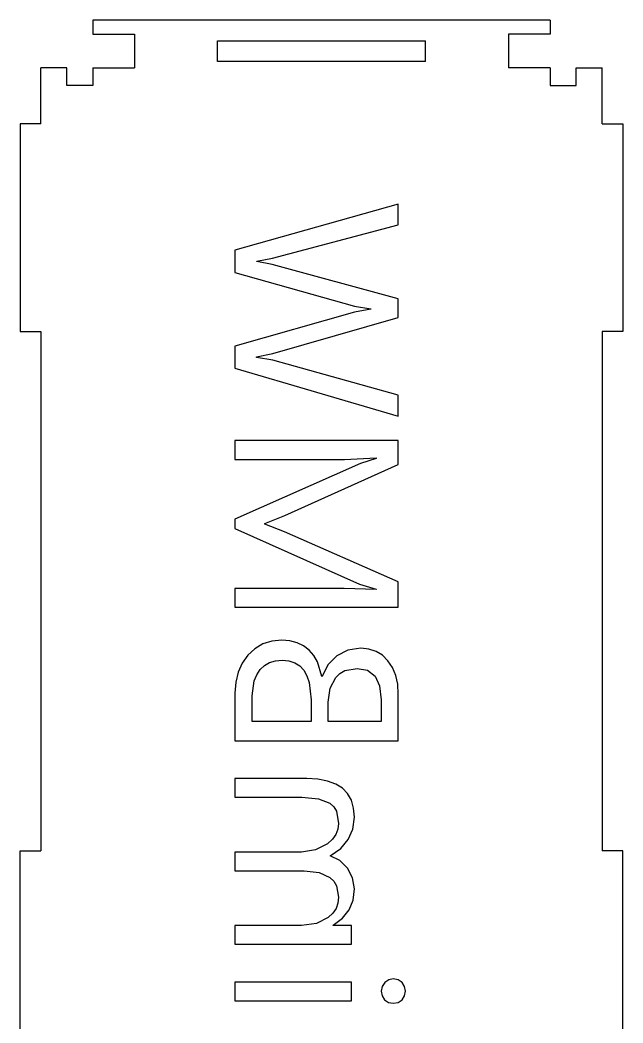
# Model space of a CAD drawing. Header units: metres. Extents: x -60 to 110, y 118 to 308.
# Drawn here: x -60.2 to -2.2, y 211.5 to 308.1 of the extents above; entities that cross this region are included whole.
import ezdxf

# ---------------------------------------------------------------- set-up
doc = ezdxf.new("R2010")
doc.units = ezdxf.units.M

msp = doc.modelspace()

# ---------------------------------------------------------------- linework, layer by layer
at = {"layer": 'Difference'}
for p, q in [((-9.168, 308.05, -2), (-53.168, 308.05, -2)), ((-53.168, 308.05, -2), (-53.168, 306.696, -2)), ((-53.168, 308.05), (-53.168, 306.696)), ((-9.168, 308.05), (-53.168, 308.05)), ((-53.168, 308.05), (-53.168, 308.05, -2)), ((-9.168, 308.05, -2), (-9.168, 306.696, -2)), ((-9.168, 308.05), (-9.168, 306.696)), ((-9.168, 308.05), (-9.168, 308.05, -2)), ((-53.168, 306.696, -2), (-49.168, 306.696, -2)), ((-53.168, 306.696), (-49.168, 306.696)), ((-53.168, 306.696), (-53.168, 306.696, -2)), ((-49.168, 306.696, -2), (-49.168, 303.45, -2)), ((-49.168, 306.696), (-49.168, 303.45)), ((-49.168, 306.696), (-49.168, 306.696, -2)), ((-13.168, 306.696, -2), (-13.168, 303.45, -2)), ((-9.168, 306.696, -2), (-13.168, 306.696, -2)), ((-9.168, 306.696), (-13.168, 306.696)), ((-13.168, 306.696), (-13.168, 303.45)), ((-13.168, 306.696), (-13.168, 306.696, -2)), ((-9.168, 306.696), (-9.168, 306.696, -2)), ((-41.168, 306.05, -2), (-21.168, 306.05, -2)), ((-41.168, 304.05, -2), (-41.168, 306.05, -2)), ((-41.168, 306.05), (-21.168, 306.05)), ((-41.168, 306.05), (-41.168, 306.05, -2)), ((-41.168, 304.05), (-41.168, 306.05)), ((-21.168, 304.05, -2), (-21.168, 306.05, -2)), ((-21.168, 306.05), (-21.168, 306.05, -2)), ((-21.168, 304.05), (-21.168, 306.05)), ((-55.668, 303.45, -2), (-58.168, 303.45, -2)), ((-58.168, 298.05, -2), (-58.168, 303.45, -2)), ((-58.168, 298.05), (-58.168, 303.45)), ((-55.668, 303.45), (-58.168, 303.45)), ((-58.168, 303.45), (-58.168, 303.45, -2)), ((-55.668, 301.75, -2), (-55.668, 303.45, -2)), ((-55.668, 301.75), (-55.668, 303.45)), ((-55.668, 303.45), (-55.668, 303.45, -2)), ((-53.168, 303.45, -2), (-49.168, 303.45, -2)), ((-53.168, 303.45, -2), (-53.168, 301.75, -2)), ((-53.168, 303.45), (-53.168, 301.75)), ((-53.168, 303.45), (-49.168, 303.45)), ((-53.168, 303.45), (-53.168, 303.45, -2)), ((-49.168, 303.45), (-49.168, 303.45, -2)), ((-21.168, 304.05, -2), (-41.168, 304.05, -2)), ((-41.168, 304.05), (-41.168, 304.05, -2)), ((-21.168, 304.05), (-41.168, 304.05)), ((-21.168, 304.05), (-21.168, 304.05, -2)), ((-9.168, 303.45, -2), (-13.168, 303.45, -2)), ((-9.168, 303.45), (-13.168, 303.45)), ((-13.168, 303.45), (-13.168, 303.45, -2)), ((-9.168, 303.45, -2), (-9.168, 301.75, -2)), ((-9.168, 303.45), (-9.168, 301.75)), ((-9.168, 303.45), (-9.168, 303.45, -2)), ((-6.668, 301.75), (-6.668, 303.45)), ((-6.668, 301.75, -2), (-6.668, 303.45, -2)), ((-6.668, 303.45), (-6.668, 303.45, -2)), ((-6.668, 303.45, -2), (-4.168, 303.45, -2)), ((-6.668, 303.45), (-4.168, 303.45)), ((-4.168, 298.05, -2), (-4.168, 303.45, -2)), ((-4.168, 298.05), (-4.168, 303.45)), ((-4.168, 303.45), (-4.168, 303.45, -2)), ((-53.168, 301.75, -2), (-55.668, 301.75, -2)), ((-53.168, 301.75), (-55.668, 301.75)), ((-55.668, 301.75), (-55.668, 301.75, -2)), ((-53.168, 301.75), (-53.168, 301.75, -2)), ((-9.168, 301.75, -2), (-6.668, 301.75, -2)), ((-9.168, 301.75), (-6.668, 301.75)), ((-9.168, 301.75), (-9.168, 301.75, -2)), ((-6.668, 301.75), (-6.668, 301.75, -2)), ((-58.168, 298.05, -2), (-60.168, 298.05, -2)), ((-60.168, 298.05, -2), (-60.168, 278.05, -2)), ((-60.168, 298.05), (-60.168, 278.05)), ((-58.168, 298.05), (-60.168, 298.05)), ((-60.168, 298.05), (-60.168, 298.05, -2)), ((-58.168, 298.05), (-58.168, 298.05, -2)), ((-4.168, 298.05), (-2.168, 298.05)), ((-4.168, 298.05), (-4.168, 298.05, -2)), ((-4.168, 298.05, -2), (-2.168, 298.05, -2)), ((-2.168, 298.05), (-2.168, 298.05, -2)), ((-2.168, 298.05, -2), (-2.168, 278.05, -2)), ((-2.168, 298.05), (-2.168, 278.05)), ((-23.777, 290.34), (-39.502, 285.898)), ((-23.777, 290.34, -0.653), (-39.502, 285.898, -0.653)), ((-23.777, 288.344), (-23.777, 290.34)), ((-23.777, 290.34), (-23.777, 290.34, -0.653)), ((-23.777, 288.344, -0.653), (-23.777, 290.34, -0.653)), ((-35.883, 285.131, -0.653), (-23.777, 288.344, -0.653)), ((-35.883, 285.131), (-23.777, 288.344)), ((-23.777, 288.344), (-23.777, 288.344, -0.653)), ((-39.502, 285.898), (-39.502, 283.738)), ((-39.502, 285.898), (-39.502, 285.898, -0.653)), ((-39.502, 285.898, -0.653), (-39.502, 283.738, -0.653)), ((-37.396, 284.835), (-35.883, 285.131)), ((-37.396, 284.835, -0.653), (-35.883, 285.131, -0.653)), ((-35.883, 285.131), (-35.883, 285.131, -0.653)), ((-37.396, 284.835), (-37.396, 284.835, -0.653)), ((-37.396, 284.791, -0.653), (-37.396, 284.835, -0.653)), ((-37.396, 284.791), (-37.396, 284.835)), ((-35.927, 284.528), (-37.396, 284.791)), ((-37.396, 284.791), (-37.396, 284.791, -0.653)), ((-35.927, 284.528, -0.653), (-37.396, 284.791, -0.653)), ((-35.927, 284.528), (-35.927, 284.528, -0.653)), ((-23.777, 281.194, -0.653), (-35.927, 284.528, -0.653)), ((-23.777, 281.194), (-35.927, 284.528)), ((-39.502, 283.738), (-39.502, 283.738, -0.653)), ((-39.502, 283.738), (-28.009, 280.503)), ((-39.502, 283.738, -0.653), (-28.009, 280.503, -0.653)), ((-23.777, 281.194), (-23.777, 281.194, -0.653)), ((-23.777, 279.428, -0.653), (-23.777, 281.194, -0.653)), ((-23.777, 279.428), (-23.777, 281.194)), ((-28.009, 280.503), (-26.408, 280.251)), ((-28.009, 280.503), (-28.009, 280.503, -0.653)), ((-28.009, 280.503, -0.653), (-26.408, 280.251, -0.653)), ((-26.408, 280.207), (-27.987, 279.922)), ((-26.408, 280.207, -0.653), (-27.987, 279.922, -0.653)), ((-26.408, 280.251), (-26.408, 280.251, -0.653)), ((-26.408, 280.251), (-26.408, 280.207)), ((-26.408, 280.251, -0.653), (-26.408, 280.207, -0.653)), ((-26.408, 280.207), (-26.408, 280.207, -0.653)), ((-27.987, 279.922), (-39.502, 276.665)), ((-27.987, 279.922, -0.653), (-39.502, 276.665, -0.653)), ((-35.839, 275.952), (-23.777, 279.428)), ((-35.839, 275.952, -0.653), (-23.777, 279.428, -0.653)), ((-27.987, 279.922), (-27.987, 279.922, -0.653)), ((-23.777, 279.428), (-23.777, 279.428, -0.653)), ((-60.168, 278.05, -2), (-58.168, 278.05, -2)), ((-60.168, 278.05), (-58.168, 278.05)), ((-60.168, 278.05), (-60.168, 278.05, -2)), ((-58.168, 278.05, -2), (-58.168, 228.05, -2)), ((-58.168, 278.05), (-58.168, 278.05, -2)), ((-58.168, 278.05), (-58.168, 228.05)), ((-2.168, 278.05, -2), (-4.168, 278.05, -2)), ((-4.168, 278.05, -2), (-4.168, 228.05, -2)), ((-4.168, 278.05), (-4.168, 228.05)), ((-4.168, 278.05), (-4.168, 278.05, -2)), ((-2.168, 278.05), (-4.168, 278.05)), ((-2.168, 278.05), (-2.168, 278.05, -2)), ((-39.502, 276.665), (-39.502, 276.665, -0.653)), ((-39.502, 276.665), (-39.502, 274.526)), ((-39.502, 276.665, -0.653), (-39.502, 274.526, -0.653)), ((-37.418, 275.612), (-35.839, 275.952)), ((-37.418, 275.612, -0.653), (-35.839, 275.952, -0.653)), ((-37.418, 275.557), (-37.418, 275.612)), ((-37.418, 275.612), (-37.418, 275.612, -0.653)), ((-37.418, 275.557, -0.653), (-37.418, 275.612, -0.653)), ((-37.418, 275.557), (-37.418, 275.557, -0.653)), ((-35.839, 275.294), (-37.418, 275.557)), ((-35.839, 275.294, -0.653), (-37.418, 275.557, -0.653)), ((-35.839, 275.952), (-35.839, 275.952, -0.653)), ((-35.839, 275.294), (-35.839, 275.294, -0.653)), ((-23.777, 271.949), (-35.839, 275.294)), ((-23.777, 271.949, -0.653), (-35.839, 275.294, -0.653)), ((-39.502, 274.526), (-23.777, 269.921)), ((-39.502, 274.526), (-39.502, 274.526, -0.653)), ((-39.502, 274.526, -0.653), (-23.777, 269.921, -0.653)), ((-23.777, 271.949), (-23.777, 271.949, -0.653)), ((-23.777, 269.921), (-23.777, 271.949)), ((-23.777, 269.921, -0.653), (-23.777, 271.949, -0.653)), ((-23.777, 269.921), (-23.777, 269.921, -0.653)), ((-39.502, 267.563), (-39.502, 265.732)), ((-23.777, 267.563), (-39.502, 267.563)), ((-39.502, 267.563), (-39.502, 267.563, -0.653)), ((-39.502, 267.563, -0.653), (-39.502, 265.732, -0.653)), ((-23.777, 267.563, -0.653), (-39.502, 267.563, -0.653)), ((-23.777, 265.26), (-23.777, 267.563)), ((-23.777, 267.563), (-23.777, 267.563, -0.653)), ((-23.777, 265.26, -0.653), (-23.777, 267.563, -0.653)), ((-39.502, 265.732), (-39.502, 265.732, -0.653)), ((-39.502, 265.732), (-28.953, 265.732)), ((-39.502, 265.732, -0.653), (-28.953, 265.732, -0.653)), ((-28.953, 265.732), (-25.893, 265.885)), ((-28.953, 265.732, -0.653), (-25.893, 265.885, -0.653)), ((-28.953, 265.732), (-28.953, 265.732, -0.653)), ((-25.893, 265.841), (-27.417, 265.37)), ((-25.893, 265.841, -0.653), (-27.417, 265.37, -0.653)), ((-25.893, 265.885), (-25.893, 265.885, -0.653)), ((-25.893, 265.885), (-25.893, 265.841)), ((-25.893, 265.885, -0.653), (-25.893, 265.841, -0.653)), ((-25.893, 265.841), (-25.893, 265.841, -0.653)), ((-27.417, 265.37), (-39.502, 259.996)), ((-27.417, 265.37, -0.653), (-39.502, 259.996, -0.653)), ((-34.699, 260.336), (-23.777, 265.26)), ((-34.699, 260.336, -0.653), (-23.777, 265.26, -0.653)), ((-27.417, 265.37), (-27.417, 265.37, -0.653)), ((-23.777, 265.26), (-23.777, 265.26, -0.653)), ((-39.502, 259.996), (-39.502, 259.996, -0.653)), ((-39.502, 259.996), (-39.502, 259.097)), ((-39.502, 259.996, -0.653), (-39.502, 259.097, -0.653)), ((-36.629, 259.58), (-34.699, 260.336)), ((-36.629, 259.58, -0.653), (-34.699, 260.336, -0.653)), ((-34.699, 260.336), (-34.699, 260.336, -0.653)), ((-39.502, 259.097), (-27.505, 253.735)), ((-39.502, 259.097), (-39.502, 259.097, -0.653)), ((-39.502, 259.097, -0.653), (-27.505, 253.735, -0.653)), ((-36.629, 259.514), (-36.629, 259.58)), ((-36.629, 259.58), (-36.629, 259.58, -0.653)), ((-36.629, 259.514, -0.653), (-36.629, 259.58, -0.653)), ((-34.743, 258.79), (-36.629, 259.514)), ((-36.629, 259.514), (-36.629, 259.514, -0.653)), ((-34.743, 258.79, -0.653), (-36.629, 259.514, -0.653)), ((-23.777, 253.965), (-34.743, 258.79)), ((-34.743, 258.79), (-34.743, 258.79, -0.653)), ((-23.777, 253.965, -0.653), (-34.743, 258.79, -0.653)), ((-23.777, 253.965), (-23.777, 253.965, -0.653)), ((-23.777, 251.53), (-23.777, 253.965)), ((-23.777, 251.53, -0.653), (-23.777, 253.965, -0.653)), ((-39.502, 253.307), (-39.502, 251.53)), ((-39.502, 253.307), (-39.502, 253.307, -0.653)), ((-28.974, 253.307), (-39.502, 253.307)), ((-39.502, 253.307, -0.653), (-39.502, 251.53, -0.653)), ((-28.974, 253.307, -0.653), (-39.502, 253.307, -0.653)), ((-28.974, 253.307), (-28.974, 253.307, -0.653)), ((-25.893, 253.219), (-28.974, 253.307)), ((-25.893, 253.219, -0.653), (-28.974, 253.307, -0.653)), ((-27.505, 253.735), (-27.505, 253.735, -0.653)), ((-27.505, 253.735), (-25.893, 253.263)), ((-27.505, 253.735, -0.653), (-25.893, 253.263, -0.653)), ((-25.893, 253.263), (-25.893, 253.219)), ((-25.893, 253.263), (-25.893, 253.263, -0.653)), ((-25.893, 253.263, -0.653), (-25.893, 253.219, -0.653)), ((-25.893, 253.219), (-25.893, 253.219, -0.653)), ((-39.502, 251.53), (-23.777, 251.53)), ((-39.502, 251.53), (-39.502, 251.53, -0.653)), ((-39.502, 251.53, -0.653), (-23.777, 251.53, -0.653)), ((-23.777, 251.53), (-23.777, 251.53, -0.653)), ((-35.945, 248.249, -0.653), (-36.81, 247.977, -0.653)), ((-35.945, 248.249), (-36.81, 247.977)), ((-34.984, 248.339, -0.653), (-35.945, 248.249, -0.653)), ((-34.984, 248.339), (-35.945, 248.249)), ((-35.945, 248.249), (-35.945, 248.249, -0.653)), ((-34.984, 248.339), (-34.984, 248.339, -0.653)), ((-34.21, 248.28, -0.653), (-34.984, 248.339, -0.653)), ((-34.21, 248.28), (-34.984, 248.339)), ((-33.513, 248.101), (-34.21, 248.28)), ((-34.21, 248.28), (-34.21, 248.28, -0.653)), ((-33.513, 248.101, -0.653), (-34.21, 248.28, -0.653)), ((-37.579, 247.525, -0.653), (-38.252, 246.892, -0.653)), ((-37.579, 247.525), (-38.252, 246.892)), ((-36.81, 247.977, -0.653), (-37.579, 247.525, -0.653)), ((-36.81, 247.977), (-37.579, 247.525)), ((-37.579, 247.525), (-37.579, 247.525, -0.653)), ((-36.81, 247.977), (-36.81, 247.977, -0.653)), ((-32.892, 247.803), (-33.513, 248.101)), ((-33.513, 248.101), (-33.513, 248.101, -0.653)), ((-32.892, 247.803, -0.653), (-33.513, 248.101, -0.653)), ((-32.347, 247.385), (-32.892, 247.803)), ((-32.892, 247.803), (-32.892, 247.803, -0.653)), ((-32.347, 247.385, -0.653), (-32.892, 247.803, -0.653)), ((-31.891, 246.868), (-32.347, 247.385)), ((-31.891, 246.868, -0.653), (-32.347, 247.385, -0.653)), ((-32.347, 247.385), (-32.347, 247.385, -0.653)), ((-28.624, 247.38), (-29.698, 246.837)), ((-28.624, 247.38, -0.653), (-29.698, 246.837, -0.653)), ((-27.373, 247.561, -0.653), (-28.624, 247.38, -0.653)), ((-27.373, 247.561), (-28.624, 247.38)), ((-28.624, 247.38), (-28.624, 247.38, -0.653)), ((-27.373, 247.561), (-27.373, 247.561, -0.653)), ((-26.611, 247.486, -0.653), (-27.373, 247.561, -0.653)), ((-26.611, 247.486), (-27.373, 247.561)), ((-25.923, 247.262), (-26.611, 247.486)), ((-26.611, 247.486), (-26.611, 247.486, -0.653)), ((-25.923, 247.262, -0.653), (-26.611, 247.486, -0.653)), ((-25.311, 246.888), (-25.923, 247.262)), ((-25.311, 246.888, -0.653), (-25.923, 247.262, -0.653)), ((-25.923, 247.262), (-25.923, 247.262, -0.653)), ((-38.252, 246.892, -0.653), (-38.799, 246.121, -0.653)), ((-38.252, 246.892), (-38.799, 246.121)), ((-38.252, 246.892), (-38.252, 246.892, -0.653)), ((-36.157, 246.186), (-35.595, 246.353)), ((-36.157, 246.186, -0.653), (-35.595, 246.353, -0.653)), ((-35.595, 246.353), (-34.962, 246.409)), ((-35.595, 246.353, -0.653), (-34.962, 246.409, -0.653)), ((-35.595, 246.353), (-35.595, 246.353, -0.653)), ((-34.962, 246.409, -0.653), (-34.309, 246.35, -0.653)), ((-34.962, 246.409), (-34.962, 246.409, -0.653)), ((-34.962, 246.409), (-34.309, 246.35)), ((-34.309, 246.35, -0.653), (-33.743, 246.172, -0.653)), ((-34.309, 246.35), (-34.309, 246.35, -0.653)), ((-34.309, 246.35), (-33.743, 246.172)), ((-31.539, 246.272, -0.653), (-31.891, 246.868, -0.653)), ((-31.891, 246.868), (-31.891, 246.868, -0.653)), ((-31.539, 246.272), (-31.891, 246.868)), ((-31.146, 244.841), (-31.539, 246.272)), ((-31.539, 246.272), (-31.539, 246.272, -0.653)), ((-31.146, 244.841, -0.653), (-31.539, 246.272, -0.653)), ((-29.698, 246.837, -0.653), (-30.543, 245.976, -0.653)), ((-29.698, 246.837), (-30.543, 245.976)), ((-29.698, 246.837), (-29.698, 246.837, -0.653)), ((-24.774, 246.365, -0.653), (-25.311, 246.888, -0.653)), ((-25.311, 246.888), (-25.311, 246.888, -0.653)), ((-24.774, 246.365), (-25.311, 246.888)), ((-24.774, 246.365), (-24.774, 246.365, -0.653)), ((-24.338, 245.715, -0.653), (-24.774, 246.365, -0.653)), ((-24.338, 245.715), (-24.774, 246.365)), ((-38.799, 246.121), (-39.189, 245.255)), ((-38.799, 246.121, -0.653), (-39.189, 245.255, -0.653)), ((-38.799, 246.121), (-38.799, 246.121, -0.653)), ((-37.403, 245.023, -0.653), (-37.067, 245.516, -0.653)), ((-37.403, 245.023), (-37.067, 245.516)), ((-37.067, 245.516, -0.653), (-36.648, 245.907, -0.653)), ((-37.067, 245.516), (-36.648, 245.907)), ((-37.067, 245.516), (-37.067, 245.516, -0.653)), ((-36.648, 245.907, -0.653), (-36.157, 246.186, -0.653)), ((-36.648, 245.907), (-36.157, 246.186)), ((-36.648, 245.907), (-36.648, 245.907, -0.653)), ((-36.157, 246.186), (-36.157, 246.186, -0.653)), ((-33.743, 246.172), (-33.265, 245.876)), ((-33.743, 246.172, -0.653), (-33.265, 245.876, -0.653)), ((-33.743, 246.172), (-33.743, 246.172, -0.653)), ((-33.265, 245.876, -0.653), (-32.873, 245.461, -0.653)), ((-33.265, 245.876), (-33.265, 245.876, -0.653)), ((-33.265, 245.876), (-32.873, 245.461)), ((-32.873, 245.461, -0.653), (-32.568, 244.927, -0.653)), ((-32.873, 245.461), (-32.873, 245.461, -0.653)), ((-32.873, 245.461), (-32.568, 244.927)), ((-30.543, 245.976), (-31.102, 244.841)), ((-30.543, 245.976, -0.653), (-31.102, 244.841, -0.653)), ((-30.543, 245.976), (-30.543, 245.976, -0.653)), ((-29.389, 245.143, -0.653), (-28.913, 245.414, -0.653)), ((-29.389, 245.143), (-28.913, 245.414)), ((-28.913, 245.414), (-27.735, 245.631)), ((-28.913, 245.414, -0.653), (-27.735, 245.631, -0.653)), ((-28.913, 245.414), (-28.913, 245.414, -0.653)), ((-27.735, 245.631, -0.653), (-26.733, 245.442, -0.653)), ((-27.735, 245.631), (-27.735, 245.631, -0.653)), ((-27.735, 245.631), (-26.733, 245.442)), ((-26.733, 245.442, -0.653), (-26.016, 244.877, -0.653)), ((-26.733, 245.442), (-26.733, 245.442, -0.653)), ((-26.733, 245.442), (-26.016, 244.877)), ((-24.338, 245.715), (-24.338, 245.715, -0.653)), ((-24.026, 244.959, -0.653), (-24.338, 245.715, -0.653)), ((-24.026, 244.959), (-24.338, 245.715)), ((-39.189, 245.255, -0.653), (-39.424, 244.295, -0.653)), ((-39.189, 245.255), (-39.424, 244.295)), ((-39.189, 245.255), (-39.189, 245.255, -0.653)), ((-37.835, 242.999, -0.653), (-37.643, 244.439, -0.653)), ((-37.835, 242.999), (-37.643, 244.439)), ((-37.643, 244.439, -0.653), (-37.403, 245.023, -0.653)), ((-37.643, 244.439), (-37.403, 245.023)), ((-37.643, 244.439), (-37.643, 244.439, -0.653)), ((-37.403, 245.023), (-37.403, 245.023, -0.653)), ((-32.568, 244.927), (-32.351, 244.275)), ((-32.568, 244.927, -0.653), (-32.351, 244.275, -0.653)), ((-32.568, 244.927), (-32.568, 244.927, -0.653)), ((-31.102, 244.841, -0.653), (-31.146, 244.841, -0.653)), ((-31.146, 244.841), (-31.146, 244.841, -0.653)), ((-31.102, 244.841), (-31.146, 244.841)), ((-31.102, 244.841), (-31.102, 244.841, -0.653)), ((-30.338, 243.736, -0.653), (-29.791, 244.764, -0.653)), ((-30.338, 243.736), (-29.791, 244.764)), ((-29.791, 244.764, -0.653), (-29.389, 245.143, -0.653)), ((-29.791, 244.764), (-29.389, 245.143)), ((-29.791, 244.764), (-29.791, 244.764, -0.653)), ((-29.389, 245.143), (-29.389, 245.143, -0.653)), ((-26.016, 244.877, -0.653), (-25.587, 243.934, -0.653)), ((-26.016, 244.877), (-26.016, 244.877, -0.653)), ((-26.016, 244.877), (-25.587, 243.934)), ((-24.026, 244.959), (-24.026, 244.959, -0.653)), ((-23.839, 244.097, -0.653), (-24.026, 244.959, -0.653)), ((-23.839, 244.097), (-24.026, 244.959)), ((-39.424, 244.295, -0.653), (-39.502, 243.24, -0.653)), ((-39.424, 244.295), (-39.502, 243.24)), ((-39.424, 244.295), (-39.424, 244.295, -0.653)), ((-32.351, 244.275, -0.653), (-32.177, 242.615, -0.653)), ((-32.351, 244.275), (-32.351, 244.275, -0.653)), ((-32.351, 244.275), (-32.177, 242.615)), ((-30.521, 242.385), (-30.338, 243.736)), ((-30.521, 242.385, -0.653), (-30.338, 243.736, -0.653)), ((-30.338, 243.736), (-30.338, 243.736, -0.653)), ((-25.587, 243.934, -0.653), (-25.443, 242.615, -0.653)), ((-25.587, 243.934), (-25.587, 243.934, -0.653)), ((-25.587, 243.934), (-25.443, 242.615)), ((-23.777, 243.13), (-23.839, 244.097)), ((-23.839, 244.097), (-23.839, 244.097, -0.653)), ((-23.777, 243.13, -0.653), (-23.839, 244.097, -0.653)), ((-39.502, 243.24), (-39.502, 243.24, -0.653)), ((-39.502, 243.24, -0.653), (-39.502, 238.656, -0.653)), ((-39.502, 243.24), (-39.502, 238.656)), ((-37.835, 240.499), (-37.835, 242.999)), ((-37.835, 240.499, -0.653), (-37.835, 242.999, -0.653)), ((-37.835, 242.999), (-37.835, 242.999, -0.653)), ((-32.177, 242.615), (-32.177, 240.499)), ((-32.177, 242.615, -0.653), (-32.177, 240.499, -0.653)), ((-32.177, 242.615), (-32.177, 242.615, -0.653)), ((-30.521, 240.499, -0.653), (-30.521, 242.385, -0.653)), ((-30.521, 242.385), (-30.521, 242.385, -0.653)), ((-30.521, 240.499), (-30.521, 242.385)), ((-25.443, 242.615, -0.653), (-25.443, 240.499, -0.653)), ((-25.443, 242.615), (-25.443, 242.615, -0.653)), ((-25.443, 242.615), (-25.443, 240.499)), ((-23.777, 238.656), (-23.777, 243.13)), ((-23.777, 238.656, -0.653), (-23.777, 243.13, -0.653)), ((-23.777, 243.13), (-23.777, 243.13, -0.653)), ((-32.177, 240.499), (-37.835, 240.499)), ((-32.177, 240.499, -0.653), (-37.835, 240.499, -0.653)), ((-37.835, 240.499), (-37.835, 240.499, -0.653)), ((-32.177, 240.499), (-32.177, 240.499, -0.653)), ((-30.521, 240.499), (-30.521, 240.499, -0.653)), ((-25.443, 240.499, -0.653), (-30.521, 240.499, -0.653)), ((-25.443, 240.499), (-30.521, 240.499)), ((-25.443, 240.499), (-25.443, 240.499, -0.653)), ((-39.502, 238.656), (-39.502, 238.656, -0.653)), ((-39.502, 238.656), (-23.777, 238.656)), ((-39.502, 238.656, -0.653), (-23.777, 238.656, -0.653)), ((-23.777, 238.656), (-23.777, 238.656, -0.653)), ((-39.502, 235.015), (-39.502, 235.015, -0.653)), ((-32.582, 235.015), (-39.502, 235.015)), ((-39.502, 235.015, -0.653), (-39.502, 233.217, -0.653)), ((-32.582, 235.015, -0.653), (-39.502, 235.015, -0.653)), ((-39.502, 235.015), (-39.502, 233.217)), ((-31.511, 234.958), (-32.582, 235.015)), ((-31.511, 234.958, -0.653), (-32.582, 235.015, -0.653)), ((-32.582, 235.015), (-32.582, 235.015, -0.653)), ((-30.582, 234.784), (-31.511, 234.958)), ((-30.582, 234.784, -0.653), (-31.511, 234.958, -0.653)), ((-31.511, 234.958), (-31.511, 234.958, -0.653)), ((-29.796, 234.494), (-30.582, 234.784)), ((-29.796, 234.494, -0.653), (-30.582, 234.784, -0.653)), ((-30.582, 234.784), (-30.582, 234.784, -0.653)), ((-29.153, 234.089), (-29.796, 234.494)), ((-29.153, 234.089, -0.653), (-29.796, 234.494, -0.653)), ((-29.796, 234.494), (-29.796, 234.494, -0.653)), ((-28.652, 233.568), (-29.153, 234.089)), ((-28.652, 233.568, -0.653), (-29.153, 234.089, -0.653)), ((-29.153, 234.089), (-29.153, 234.089, -0.653)), ((-39.502, 233.217), (-33.054, 233.217)), ((-39.502, 233.217), (-39.502, 233.217, -0.653)), ((-39.502, 233.217, -0.653), (-33.054, 233.217, -0.653)), ((-33.054, 233.217), (-33.054, 233.217, -0.653)), ((-33.054, 233.217, -0.653), (-31.447, 233.073, -0.653)), ((-33.054, 233.217), (-31.447, 233.073)), ((-31.447, 233.073), (-31.447, 233.073, -0.653)), ((-31.447, 233.073), (-30.356, 232.641)), ((-31.447, 233.073, -0.653), (-30.356, 232.641, -0.653)), ((-28.295, 232.931), (-28.652, 233.568)), ((-28.295, 232.931, -0.653), (-28.652, 233.568, -0.653)), ((-28.652, 233.568), (-28.652, 233.568, -0.653)), ((-28.081, 232.178), (-28.295, 232.931)), ((-28.081, 232.178, -0.653), (-28.295, 232.931, -0.653)), ((-28.295, 232.931), (-28.295, 232.931, -0.653)), ((-30.356, 232.641), (-29.992, 232.304)), ((-30.356, 232.641), (-30.356, 232.641, -0.653)), ((-30.356, 232.641, -0.653), (-29.992, 232.304, -0.653)), ((-29.992, 232.304), (-29.992, 232.304, -0.653)), ((-29.992, 232.304), (-29.731, 231.87)), ((-29.992, 232.304, -0.653), (-29.731, 231.87, -0.653)), ((-29.731, 231.87), (-29.731, 231.87, -0.653)), ((-29.731, 231.87, -0.653), (-29.523, 230.706, -0.653)), ((-29.731, 231.87), (-29.523, 230.706)), ((-28.009, 231.309), (-28.081, 232.178)), ((-28.009, 231.309, -0.653), (-28.081, 232.178, -0.653)), ((-28.081, 232.178), (-28.081, 232.178, -0.653)), ((-28.155, 230.147), (-28.009, 231.309)), ((-28.155, 230.147, -0.653), (-28.009, 231.309, -0.653)), ((-28.009, 231.309), (-28.009, 231.309, -0.653)), ((-29.589, 230.152, -0.653), (-29.786, 229.641, -0.653)), ((-29.589, 230.152), (-29.786, 229.641)), ((-29.523, 230.706), (-29.589, 230.152)), ((-29.523, 230.706, -0.653), (-29.589, 230.152, -0.653)), ((-29.589, 230.152), (-29.589, 230.152, -0.653)), ((-29.523, 230.706), (-29.523, 230.706, -0.653)), ((-28.591, 229.138), (-28.155, 230.147)), ((-28.591, 229.138, -0.653), (-28.155, 230.147, -0.653)), ((-28.155, 230.147), (-28.155, 230.147, -0.653)), ((-30.115, 229.173), (-30.576, 228.748)), ((-30.115, 229.173, -0.653), (-30.576, 228.748, -0.653)), ((-29.786, 229.641, -0.653), (-30.115, 229.173, -0.653)), ((-29.786, 229.641), (-30.115, 229.173)), ((-30.115, 229.173), (-30.115, 229.173, -0.653)), ((-29.786, 229.641), (-29.786, 229.641, -0.653)), ((-29.317, 228.282), (-28.591, 229.138)), ((-29.317, 228.282, -0.653), (-28.591, 229.138, -0.653)), ((-28.591, 229.138), (-28.591, 229.138, -0.653)), ((-60.168, 228.05, -2), (-58.168, 228.05, -2)), ((-60.168, 208.05, -2), (-60.168, 228.05, -2)), ((-60.168, 208.05), (-60.168, 228.05)), ((-60.168, 228.05), (-58.168, 228.05)), ((-60.168, 228.05), (-60.168, 228.05, -2)), ((-58.168, 228.05), (-58.168, 228.05, -2)), ((-39.502, 227.942), (-39.502, 226.144)), ((-39.502, 227.942), (-39.502, 227.942, -0.653)), ((-39.502, 227.942, -0.653), (-39.502, 226.144, -0.653)), ((-33.098, 227.942, -0.653), (-39.502, 227.942, -0.653)), ((-33.098, 227.942), (-39.502, 227.942)), ((-31.732, 228.144), (-33.098, 227.942)), ((-31.732, 228.144, -0.653), (-33.098, 227.942, -0.653)), ((-33.098, 227.942), (-33.098, 227.942, -0.653)), ((-30.576, 228.748, -0.653), (-31.732, 228.144, -0.653)), ((-30.576, 228.748), (-31.732, 228.144)), ((-31.732, 228.144), (-31.732, 228.144, -0.653)), ((-30.576, 228.748), (-30.576, 228.748, -0.653)), ((-30.334, 227.58), (-29.317, 228.282)), ((-30.334, 227.58, -0.653), (-29.317, 228.282, -0.653)), ((-29.317, 228.282), (-29.317, 228.282, -0.653)), ((-2.168, 228.05), (-4.168, 228.05)), ((-4.168, 228.05), (-4.168, 228.05, -2)), ((-2.168, 228.05, -2), (-4.168, 228.05, -2)), ((-2.168, 228.05), (-2.168, 228.05, -2)), ((-2.168, 208.05), (-2.168, 228.05)), ((-2.168, 208.05, -2), (-2.168, 228.05, -2)), ((-29.393, 227.128), (-30.334, 227.58)), ((-29.393, 227.128, -0.653), (-30.334, 227.58, -0.653)), ((-30.334, 227.58), (-30.334, 227.58, -0.653)), ((-28.651, 226.407), (-29.393, 227.128)), ((-28.651, 226.407, -0.653), (-29.393, 227.128, -0.653)), ((-29.393, 227.128), (-29.393, 227.128, -0.653)), ((-39.502, 226.144), (-39.502, 226.144, -0.653)), ((-39.502, 226.144, -0.653), (-32.835, 226.144, -0.653)), ((-39.502, 226.144), (-32.835, 226.144)), ((-32.835, 226.144), (-31.386, 225.984)), ((-32.835, 226.144), (-32.835, 226.144, -0.653)), ((-32.835, 226.144, -0.653), (-31.386, 225.984, -0.653)), ((-31.386, 225.984), (-30.351, 225.505)), ((-31.386, 225.984), (-31.386, 225.984, -0.653)), ((-31.386, 225.984, -0.653), (-30.351, 225.505, -0.653)), ((-28.17, 225.478), (-28.651, 226.407)), ((-28.17, 225.478, -0.653), (-28.651, 226.407, -0.653)), ((-28.651, 226.407), (-28.651, 226.407, -0.653)), ((-30.351, 225.505), (-30.351, 225.505, -0.653)), ((-30.351, 225.505, -0.653), (-29.988, 225.146, -0.653)), ((-30.351, 225.505), (-29.988, 225.146)), ((-29.988, 225.146), (-29.73, 224.707)), ((-29.988, 225.146), (-29.988, 225.146, -0.653)), ((-29.988, 225.146, -0.653), (-29.73, 224.707, -0.653)), ((-28.009, 224.4), (-28.17, 225.478)), ((-28.009, 224.4, -0.653), (-28.17, 225.478, -0.653)), ((-28.17, 225.478), (-28.17, 225.478, -0.653)), ((-29.73, 224.707), (-29.523, 223.589)), ((-29.73, 224.707), (-29.73, 224.707, -0.653)), ((-29.73, 224.707, -0.653), (-29.523, 223.589, -0.653)), ((-28.137, 223.323, -0.653), (-28.009, 224.4, -0.653)), ((-28.137, 223.323), (-28.009, 224.4)), ((-28.009, 224.4), (-28.009, 224.4, -0.653)), ((-29.523, 223.589, -0.653), (-29.585, 223.023, -0.653)), ((-29.523, 223.589), (-29.585, 223.023)), ((-29.523, 223.589), (-29.523, 223.589, -0.653)), ((-28.519, 222.382, -0.653), (-28.137, 223.323, -0.653)), ((-28.519, 222.382), (-28.137, 223.323)), ((-28.137, 223.323), (-28.137, 223.323, -0.653)), ((-29.771, 222.509, -0.653), (-30.081, 222.047, -0.653)), ((-29.771, 222.509), (-30.081, 222.047)), ((-29.585, 223.023), (-29.771, 222.509)), ((-29.585, 223.023, -0.653), (-29.771, 222.509, -0.653)), ((-29.771, 222.509), (-29.771, 222.509, -0.653)), ((-29.585, 223.023), (-29.585, 223.023, -0.653)), ((-29.157, 221.579), (-28.519, 222.382)), ((-29.157, 221.579, -0.653), (-28.519, 222.382, -0.653)), ((-28.519, 222.382), (-28.519, 222.382, -0.653)), ((-30.515, 221.637, -0.653), (-31.657, 221.061, -0.653)), ((-30.515, 221.637), (-31.657, 221.061)), ((-30.081, 222.047, -0.653), (-30.515, 221.637, -0.653)), ((-30.081, 222.047), (-30.515, 221.637)), ((-30.515, 221.637), (-30.515, 221.637, -0.653)), ((-30.081, 222.047), (-30.081, 222.047, -0.653)), ((-30.049, 220.913), (-29.157, 221.579)), ((-30.049, 220.913, -0.653), (-29.157, 221.579, -0.653)), ((-29.157, 221.579), (-29.157, 221.579, -0.653)), ((-39.502, 220.869), (-39.502, 219.071)), ((-39.502, 220.869), (-39.502, 220.869, -0.653)), ((-39.502, 220.869, -0.653), (-39.502, 219.071, -0.653)), ((-33.098, 220.869, -0.653), (-39.502, 220.869, -0.653)), ((-33.098, 220.869), (-39.502, 220.869)), ((-31.657, 221.061), (-33.098, 220.869)), ((-31.657, 221.061, -0.653), (-33.098, 220.869, -0.653)), ((-33.098, 220.869), (-33.098, 220.869, -0.653)), ((-31.657, 221.061), (-31.657, 221.061, -0.653)), ((-30.049, 220.869), (-30.049, 220.913)), ((-30.049, 220.913), (-30.049, 220.913, -0.653)), ((-30.049, 220.869, -0.653), (-30.049, 220.913, -0.653)), ((-28.273, 220.869), (-30.049, 220.869)), ((-30.049, 220.869), (-30.049, 220.869, -0.653)), ((-28.273, 220.869, -0.653), (-30.049, 220.869, -0.653)), ((-28.273, 219.071), (-28.273, 220.869)), ((-28.273, 220.869), (-28.273, 220.869, -0.653)), ((-28.273, 219.071, -0.653), (-28.273, 220.869, -0.653)), ((-39.502, 219.071), (-28.273, 219.071)), ((-39.502, 219.071), (-39.502, 219.071, -0.653)), ((-39.502, 219.071, -0.653), (-28.273, 219.071, -0.653)), ((-28.273, 219.071), (-28.273, 219.071, -0.653)), ((-39.502, 215.43, -0.653), (-39.502, 213.632, -0.653)), ((-28.273, 215.43, -0.653), (-39.502, 215.43, -0.653)), ((-39.502, 215.43), (-39.502, 213.632)), ((-28.273, 215.43), (-39.502, 215.43)), ((-39.502, 215.43), (-39.502, 215.43, -0.653)), ((-28.273, 213.632, -0.653), (-28.273, 215.43, -0.653)), ((-28.273, 213.632), (-28.273, 215.43)), ((-28.273, 215.43), (-28.273, 215.43, -0.653)), ((-25.081, 215.392), (-25.336, 215.009)), ((-25.081, 215.392, -0.653), (-25.336, 215.009, -0.653)), ((-24.706, 215.651), (-25.081, 215.392)), ((-24.706, 215.651, -0.653), (-25.081, 215.392, -0.653)), ((-25.081, 215.392), (-25.081, 215.392, -0.653)), ((-24.259, 215.737), (-24.706, 215.651)), ((-24.259, 215.737, -0.653), (-24.706, 215.651, -0.653)), ((-24.706, 215.651), (-24.706, 215.651, -0.653)), ((-23.797, 215.651), (-24.259, 215.737)), ((-23.797, 215.651, -0.653), (-24.259, 215.737, -0.653)), ((-24.259, 215.737), (-24.259, 215.737, -0.653)), ((-23.42, 215.392), (-23.797, 215.651)), ((-23.42, 215.392, -0.653), (-23.797, 215.651, -0.653)), ((-23.797, 215.651), (-23.797, 215.651, -0.653)), ((-23.169, 215.009), (-23.42, 215.392)), ((-23.169, 215.009, -0.653), (-23.42, 215.392, -0.653)), ((-23.42, 215.392), (-23.42, 215.392, -0.653)), ((-25.336, 215.009, -0.653), (-25.421, 214.553, -0.653)), ((-25.336, 215.009), (-25.421, 214.553)), ((-25.421, 214.553), (-25.339, 214.106)), ((-25.421, 214.553, -0.653), (-25.339, 214.106, -0.653)), ((-25.421, 214.553), (-25.421, 214.553, -0.653)), ((-25.336, 215.009), (-25.336, 215.009, -0.653)), ((-23.086, 214.553, -0.653), (-23.169, 215.009, -0.653)), ((-23.086, 214.553), (-23.169, 215.009)), ((-23.169, 215.009), (-23.169, 215.009, -0.653)), ((-23.169, 214.106, -0.653), (-23.086, 214.553, -0.653)), ((-23.169, 214.106), (-23.086, 214.553)), ((-23.086, 214.553), (-23.086, 214.553, -0.653)), ((-39.502, 213.632), (-28.273, 213.632)), ((-39.502, 213.632, -0.653), (-28.273, 213.632, -0.653)), ((-39.502, 213.632), (-39.502, 213.632, -0.653)), ((-28.273, 213.632), (-28.273, 213.632, -0.653)), ((-25.339, 214.106, -0.653), (-25.092, 213.73, -0.653)), ((-25.339, 214.106), (-25.092, 213.73)), ((-25.339, 214.106), (-25.339, 214.106, -0.653)), ((-25.092, 213.73, -0.653), (-24.72, 213.475, -0.653)), ((-25.092, 213.73), (-24.72, 213.475)), ((-25.092, 213.73), (-25.092, 213.73, -0.653)), ((-24.72, 213.475, -0.653), (-24.259, 213.39, -0.653)), ((-24.72, 213.475), (-24.259, 213.39)), ((-24.72, 213.475), (-24.72, 213.475, -0.653)), ((-24.259, 213.39), (-23.797, 213.475)), ((-24.259, 213.39, -0.653), (-23.797, 213.475, -0.653)), ((-23.797, 213.475), (-23.42, 213.73)), ((-23.797, 213.475, -0.653), (-23.42, 213.73, -0.653)), ((-23.797, 213.475), (-23.797, 213.475, -0.653)), ((-23.42, 213.73, -0.653), (-23.169, 214.106, -0.653)), ((-23.42, 213.73), (-23.169, 214.106)), ((-23.42, 213.73), (-23.42, 213.73, -0.653)), ((-23.169, 214.106), (-23.169, 214.106, -0.653)), ((-24.259, 213.39), (-24.259, 213.39, -0.653))]:
    msp.add_line(p, q, dxfattribs=at)

doc.saveas('drawing.dxf')
